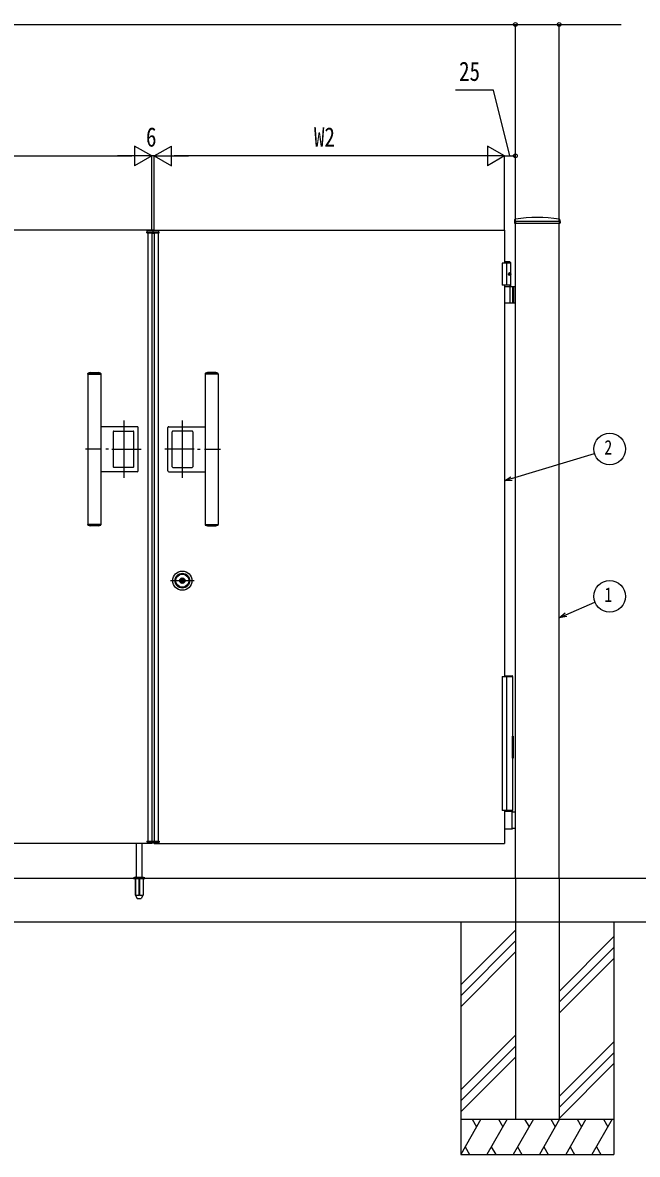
# Model space of a CAD drawing. Units: millimetres, scale not verified. Extents: x -4205 to 4205, y -2970 to 2970.
# Drawn here: x -132 to 1273, y -983 to 1601 of the extents above; entities that cross this region are included whole.
import ezdxf
from ezdxf.enums import TextEntityAlignment as Align

# ---------------------------------------------------------------- set-up
doc = ezdxf.new("R2010")
doc.units = ezdxf.units.MM
doc.header["$LTSCALE"] = 12
for name, color, linetype in [('0-3_YKK_12', 2, 'Continuous'), ('0-4_YKK_A1', 4, 'Continuous'), ('0-5_YKK_D', 6, 'Continuous')]:
    doc.layers.add(name, color=color, linetype=linetype)
doc.styles.add('ＭＳ ゴシック', font='')
doc.styles.get('ＭＳ ゴシック').set_extended_font_data('MS Gothic')

msp = doc.modelspace()

# ---------------------------------------------------------------- linework, layer by layer
at = {"layer": '0-3_YKK_12'}
msp.add_line((166.02, 1119), (166.02, 1129), dxfattribs=at)
at = {"layer": '0-4_YKK_A1'}
for p, q in [((992.27, 1150.69), (991.92, 1144.03)), ((992.42, 1143.5), (1095.62, 1143.5)), ((994.02, -353), (994.02, 1143.5)), ((1094.02, 1147), (1094.02, 1143.5)), ((1094.02, -353), (1094.02, 1143.5)), ((1095.77, 1150.69), (1096.12, 1144.03)), ((152.12, 1121.5), (152.33, 1125.55)), ((152.12, 1121.5), (179.92, 1121.5)), ((178.71, 1126.5), (153.33, 1126.5)), ((154.02, 1123.5), (178.02, 1123.5)), ((154.02, 1123.5), (154.02, 1121.5)), ((154.02, 1121.5), (154.02, -267.5)), ((163.02, 1126.5), (163.02, 1127)), ((163.02, 1121.5), (163.02, -267.5)), ((169.02, 1126.5), (169.02, 1127)), ((169.02, 1121.5), (169.02, -267.5)), ((178.02, 1123.5), (178.02, 1121.5)), ((178.02, 1121.5), (178.02, -267.5)), ((179.92, 1121.5), (179.71, 1125.55)), ((981.52, 1055), (969.02, 1055)), ((983.52, 1053), (969.02, 1053)), ((974.02, 1052), (974.02, 1002)), ((981.52, 1055), (983.52, 1053)), ((983.52, 999), (983.52, 1053)), ((981.21, 1027.42), (981.8, 1027.42)), ((981.21, 1026.58), (981.8, 1026.58)), ((982.22, 1029.1), (982.82, 1029.1)), ((982.22, 1024.9), (982.82, 1024.9)), ((983.52, 1002), (964.02, 1002)), ((969.02, 1002), (969.02, 108)), ((969.02, 999), (994.02, 999)), ((981.83, 962.5), (981.83, 997.5)), ((987.52, 999), (987.52, 961)), ((990.02, 999), (990.02, 961)), ((994.02, 961), (969.02, 961)), ((22.27, 802), (41.77, 802)), ((309.77, 802), (290.27, 802)), ((17.02, 798.5), (17.02, 455.5)), ((17.02, 798.5), (19.02, 798.5)), ((17.32, 798.5), (17.32, 799.87)), ((45.74, 800.31), (18.3, 800.31)), ((19.02, 798.5), (47.02, 798.5)), ((46.72, 799.87), (46.72, 798.5)), ((47.02, 798.5), (47.02, 455.5)), ((285.02, 798.5), (285.02, 455.5)), ((313.02, 798.5), (285.02, 798.5)), ((285.32, 799.87), (285.32, 798.5)), ((286.3, 800.31), (313.74, 800.31)), ((315.02, 798.5), (313.02, 798.5)), ((314.72, 798.5), (314.72, 799.87)), ((315.02, 798.5), (315.02, 455.5)), ((130.02, 678.5), (47.02, 678.5)), ((99.02, 692.46), (99.02, 561.66)), ((132.02, 577.5), (132.02, 676.5)), ((200.02, 577.5), (200.02, 676.5)), ((202.02, 678.5), (285.02, 678.5)), ((233.02, 692.46), (233.02, 561.66)), ((75.02, 667), (75.02, 587)), ((76.52, 668.5), (120.52, 668.5)), ((122.02, 587), (122.02, 667)), ((210.02, 587), (210.02, 667)), ((255.52, 668.5), (211.52, 668.5)), ((257.02, 667), (257.02, 587)), ((48.48, 627), (11.52, 627)), ((63.99, 627), (58.25, 627)), ((72.3, 627), (139.13, 627)), ((259.74, 627), (192.91, 627)), ((268.05, 627), (273.79, 627)), ((283.56, 627), (320.52, 627)), ((130.02, 575.5), (47.02, 575.5)), ((120.52, 585.5), (76.52, 585.5)), ((202.02, 575.5), (285.02, 575.5)), ((211.52, 585.5), (255.52, 585.5)), ((47.02, 455.5), (17.02, 455.5)), ((17.32, 454.13), (17.32, 455.5)), ((18.3, 453.69), (45.74, 453.69)), ((41.77, 452), (22.27, 452)), ((46.72, 455.5), (46.72, 454.13)), ((285.02, 455.5), (315.02, 455.5)), ((285.32, 455.5), (285.32, 454.13)), ((313.74, 453.69), (286.3, 453.69)), ((290.27, 452), (309.77, 452)), ((314.72, 454.13), (314.72, 455.5)), ((260.02, 327), (206.02, 327)), ((228.86, 326.06), (228.86, 327.94)), ((229.16, 328.24), (229.81, 328.24)), ((229.16, 325.76), (229.81, 325.76)), ((229.92, 328.28), (230.11, 328.4)), ((229.92, 325.72), (230.11, 325.6)), ((230.11, 328.4), (231.17, 328.41)), ((230.11, 325.6), (231.17, 325.59)), ((231.17, 328.41), (231.33, 327.83)), ((231.17, 325.59), (231.27, 325.96)), ((231.42, 325.96), (231.27, 325.96)), ((231.52, 327.68), (231.71, 327.68)), ((231.98, 326.87), (231.7, 326.15)), ((231.98, 328.03), (231.9, 327.81)), ((231.98, 328.03), (233.13, 328.03)), ((232.12, 326.96), (232.35, 326.96)), ((232.5, 326.84), (232.61, 326.21)), ((234.06, 325.96), (232.91, 325.96)), ((233.54, 327.16), (233.43, 327.79)), ((233.92, 327.04), (233.69, 327.04)), ((234.06, 327.13), (234.34, 327.85)), ((234.06, 325.96), (234.14, 326.19)), ((234.52, 326.32), (234.33, 326.32)), ((234.62, 328.03), (234.77, 328.03)), ((234.86, 325.59), (234.71, 326.17)), ((234.86, 328.41), (234.77, 328.03)), ((235.93, 328.4), (234.86, 328.41)), ((235.93, 325.6), (234.86, 325.59)), ((236.12, 328.28), (235.93, 328.4)), ((236.12, 325.72), (235.93, 325.6)), ((236.88, 328.24), (236.23, 328.24)), ((236.88, 325.76), (236.23, 325.76)), ((237.18, 326.06), (237.18, 327.94)), ((964.02, 108), (964.02, -198)), ((964.02, 108), (988.02, 108)), ((969.02, 110), (986.77, 110)), ((974.02, 108), (974.02, -198)), ((987.77, 108), (987.77, 109)), ((988.02, -28), (988.02, 108)), ((989.02, -28), (987.05, -28)), ((987.05, -28), (987.05, -78)), ((989.02, -28), (989.02, -78)), ((989.02, -78), (987.05, -78)), ((988.02, -198), (988.02, -78)), ((988.02, -198), (964.02, -198)), ((969.02, -198), (969.02, -273)), ((986.37, -200), (969.02, -200)), ((987.02, -200), (969.02, -200)), ((985.58, -201.5), (985.58, -238.5)), ((986.66, -200.09), (986.65, -200.08)), ((987.89, -200.92), (986.66, -200.09)), ((987.02, -198), (987.02, -200)), ((988.17, -201), (994.02, -201)), ((969.02, -240), (986.37, -240)), ((986.65, -239.92), (986.66, -239.91)), ((986.66, -239.91), (987.89, -239.08)), ((994.02, -239), (988.17, -239)), ((163.02, -273), (-636.98, -273)), ((128.02, -350), (128.02, -273)), ((141.02, -350), (141.02, -273)), ((152.12, -267.5), (179.92, -267.5)), ((152.12, -267.5), (152.33, -271.55)), ((178.71, -272.5), (153.33, -272.5)), ((154.02, -269.5), (154.02, -267.5)), ((154.02, -269.5), (178.02, -269.5)), ((163.02, -272.5), (163.02, -273)), ((169.02, -272.5), (169.02, -273)), ((169.02, -273), (969.02, -273)), ((178.02, -269.5), (178.02, -267.5)), ((179.92, -267.5), (179.71, -271.55)), ((1544.02, -353), (-1536.57, -353)), ((121.52, -352.16), (121.52, -353)), ((121.52, -353), (147.52, -353)), ((121.81, -351.46), (147.23, -351.46)), ((125.52, -350), (122.18, -351.22)), ((125.27, -353), (125.27, -390.03)), ((125.52, -350), (143.52, -350)), ((125.83, -353), (125.83, -391)), ((133.52, -353), (133.52, -391)), ((135.52, -353), (135.52, -391)), ((143.21, -353), (143.21, -391)), ((143.52, -350), (146.86, -351.22)), ((143.77, -353), (143.77, -390.03)), ((147.52, -352.16), (147.52, -353)), ((994.02, -353), (994.02, -903)), ((1094.02, -353), (1094.02, -903)), ((125.27, -390.03), (130.16, -398.5)), ((125.83, -391), (133.52, -391)), ((131.03, -399), (138.01, -399)), ((133.52, -390.03), (135.52, -390.03)), ((135.52, -391), (143.21, -391)), ((143.77, -390.03), (138.88, -398.5)), ((1544.02, -453), (-1147.71, -453)), ((869.02, -453), (869.02, -983)), ((1219.02, -453), (1219.02, -983)), ((994.02, -470.79), (869.02, -595.79)), ((1219.02, -485.79), (1094.02, -610.79)), ((994.02, -495.79), (869.02, -620.79)), ((1219.02, -510.79), (1094.02, -635.79)), ((994.02, -520.79), (869.02, -645.79)), ((1219.02, -535.79), (1094.02, -660.79)), ((994.02, -710.79), (869.02, -835.79)), ((994.02, -735.79), (869.02, -860.79)), ((1219.02, -725.79), (1094.02, -850.79)), ((994.02, -760.79), (869.02, -885.79)), ((1219.02, -750.79), (1094.02, -875.79)), ((1219.02, -775.79), (1094.02, -900.79)), ((869.02, -903), (1219.02, -903)), ((915.21, -903), (869.02, -983)), ((895.21, -903), (905.21, -920.32)), ((975.21, -903), (929.02, -983)), ((955.21, -903), (965.21, -920.32)), ((1035.21, -903), (989.02, -983)), ((994.02, -903), (1094.02, -903)), ((1015.21, -903), (1025.21, -920.32)), ((1095.21, -903), (1049.02, -983)), ((1075.21, -903), (1085.21, -920.32)), ((1155.21, -903), (1109.02, -983)), ((1135.21, -903), (1145.21, -920.32)), ((1215.21, -903), (1169.02, -983)), ((1195.21, -903), (1205.21, -920.32)), ((879.02, -965.68), (889.02, -983)), ((939.02, -965.68), (949.02, -983)), ((999.02, -965.68), (1009.02, -983)), ((1059.02, -965.68), (1069.02, -983)), ((1119.02, -965.68), (1129.02, -983)), ((1179.02, -965.68), (1189.02, -983)), ((869.02, -983), (1219.02, -983))]:
    msp.add_line(p, q, dxfattribs=at)
for points in [[(1094.02, 1147), (994.02, 1147), (994.02, 1143.5)], [(163.02, 1127), (-636.98, 1127), (-636.98, 1052)], [(169.02, 1127), (969.02, 1127), (969.02, 1052)], [(983.52, 1052), (964.02, 1052), (964.02, 1002)], [(981.8, 1027.42), (981.91, 1027.44), (982.02, 1027.48), (982.12, 1027.56), (982.21, 1027.67), (982.28, 1027.79), (982.32, 1027.94), (982.34, 1028.1), (982.34, 1028.26)], [(982.34, 1025.74), (982.34, 1025.9), (982.32, 1026.06), (982.28, 1026.21), (982.21, 1026.33), (982.12, 1026.44), (982.02, 1026.52), (981.91, 1026.56), (981.8, 1026.58)], [(982.93, 1028.26), (982.96, 1028.1), (983, 1027.94), (983.07, 1027.79), (983.15, 1027.67), (983.25, 1027.56), (983.31, 1027.51)], [(983.31, 1026.49), (983.25, 1026.44), (983.15, 1026.33), (983.07, 1026.21), (983, 1026.06), (982.96, 1025.9), (982.93, 1025.74)]]:
    msp.add_lwpolyline(points, dxfattribs=at)
for radius in [22, 17, 15, 6.35, 5.6, 4.3]:
    msp.add_circle((233.02, 327), radius, dxfattribs=at)
for centre, radius, start, end in [((992.42, 1144), 0.5, 177, 270), ((994.27, 1150.58), 2, 99.00123, 177), ((1044.02, 836.5), 320, 80.99877, 99.00123), ((1093.77, 1150.58), 2, 3, 80.99877), ((1095.62, 1144), 0.5, 270, 3), ((153.33, 1125.5), 1, 90, 177), ((178.71, 1125.5), 1, 3, 90), ((980.33, 997.5), 1.5, 0, 90), ((980.33, 962.5), 1.5, 270, 0), ((32.02, 763.22), 40, 104.21682, 110.76843), ((22.27, 801.7), 0.3, 90, 104.21682), ((22.27, 801.7), 0.3, 61.29529, 90), ((32.02, 819.51), 20, 241.29529, 250.4307), ((32.02, 763.22), 38, 80.0794, 99.9206), ((32.02, 819.51), 20, 289.5693, 298.70471), ((41.77, 801.7), 0.3, 90, 118.70471), ((41.77, 801.7), 0.3, 75.78318, 90), ((32.02, 763.22), 40, 69.23157, 75.78318), ((300.02, 763.22), 40, 104.21682, 110.76843), ((290.27, 801.7), 0.3, 90, 104.21682), ((290.27, 801.7), 0.3, 61.29529, 90), ((300.02, 819.51), 20, 241.29529, 250.4307), ((300.02, 763.22), 38, 80.0794, 99.9206), ((300.02, 819.51), 20, 289.5693, 298.70471), ((309.77, 801.7), 0.3, 90, 118.70471), ((309.77, 801.7), 0.3, 75.78318, 90), ((300.02, 763.22), 40, 69.23157, 75.78318), ((18.12, 799.87), 0.8, 110.76843, 180), ((25.42, 800.94), 0.3, 250.4307, 279.9206), ((38.62, 800.94), 0.3, 260.0794, 289.5693), ((45.92, 799.87), 0.8, 0, 69.23157), ((286.12, 799.87), 0.8, 110.76843, 180), ((293.42, 800.94), 0.3, 250.4307, 279.9206), ((306.62, 800.94), 0.3, 260.0794, 289.5693), ((313.92, 799.87), 0.8, 0, 69.23157), ((130.02, 676.5), 2, 0, 90), ((202.02, 676.5), 2, 90, 180), ((76.52, 667), 1.5, 90, 180), ((76.52, 667), 1.5, 90, 180), ((120.52, 667), 1.5, 0, 90), ((120.52, 667), 1.5, 0, 90), ((211.52, 667), 1.5, 90, 180), ((211.52, 667), 1.5, 90, 180), ((255.52, 667), 1.5, 0, 90), ((255.52, 667), 1.5, 0, 90), ((76.52, 587), 1.5, 180, 270), ((76.52, 587), 1.5, 180, 270), ((120.52, 587), 1.5, 270, 0), ((120.52, 587), 1.5, 270, 0), ((130.02, 577.5), 2, 270, 0), ((202.02, 577.5), 2, 180, 270), ((211.52, 587), 1.5, 180, 270), ((211.52, 587), 1.5, 180, 270), ((255.52, 587), 1.5, 270, 0), ((255.52, 587), 1.5, 270, 0), ((18.12, 454.13), 0.8, 180, 249.23157), ((32.02, 490.78), 40, 249.23157, 255.78318), ((22.27, 452.3), 0.3, 255.78318, 270), ((22.27, 452.3), 0.3, 270, 298.70471), ((32.02, 434.49), 20, 109.5693, 118.70471), ((25.42, 453.06), 0.3, 80.0794, 109.5693), ((32.02, 490.78), 38, 260.0794, 279.9206), ((38.62, 453.06), 0.3, 70.4307, 99.9206), ((32.02, 434.49), 20, 61.29529, 70.4307), ((41.77, 452.3), 0.3, 241.29529, 270), ((41.77, 452.3), 0.3, 270, 284.21682), ((32.02, 490.78), 40, 284.21682, 290.76843), ((45.92, 454.13), 0.8, 290.76843, 0), ((286.12, 454.13), 0.8, 180, 249.23157), ((300.02, 490.78), 40, 249.23157, 255.78318), ((290.27, 452.3), 0.3, 255.78318, 270), ((290.27, 452.3), 0.3, 270, 298.70471), ((300.02, 434.49), 20, 109.5693, 118.70471), ((293.42, 453.06), 0.3, 80.0794, 109.5693), ((300.02, 490.78), 38, 260.0794, 279.9206), ((306.62, 453.06), 0.3, 70.4307, 99.9206), ((300.02, 434.49), 20, 61.29529, 70.4307), ((309.77, 452.3), 0.3, 241.29529, 270), ((309.77, 452.3), 0.3, 270, 284.21682), ((300.02, 490.78), 40, 284.21682, 290.76843), ((313.92, 454.13), 0.8, 290.76843, 0), ((229.16, 327.94), 0.3, 90, 180), ((229.16, 326.06), 0.3, 180, 270), ((229.81, 328.44), 0.2, 270, 305), ((229.81, 325.56), 0.2, 55, 90), ((231.52, 327.88), 0.2, 195, 270), ((231.42, 326.26), 0.3, 270, 338), ((231.71, 327.88), 0.2, 270, 340), ((232.12, 326.81), 0.15, 90, 158), ((232.35, 326.81), 0.15, 10, 90), ((232.91, 326.26), 0.3, 190, 270), ((233.13, 327.73), 0.3, 10, 90), ((233.69, 327.19), 0.15, 190, 270), ((233.92, 327.19), 0.15, 270, 338), ((234.33, 326.12), 0.2, 90, 160), ((234.62, 327.73), 0.3, 90, 158), ((234.52, 326.12), 0.2, 15, 90), ((236.23, 328.44), 0.2, 235, 270), ((236.23, 325.56), 0.2, 90, 125), ((236.88, 327.94), 0.3, 0, 90), ((236.88, 326.06), 0.3, 270, 0), ((986.77, 109), 1, 0, 90), ((986.37, -200.5), 0.5, 56.30993, 90), ((988.17, -200.5), 0.5, 236.30993, 270.00001), ((986.37, -239.5), 0.5, 270, 303.69007), ((988.17, -239.5), 0.5, 89.99999, 123.69007), ((153.33, -271.5), 1, 183, 270), ((178.71, -271.5), 1, 270, 357), ((122.52, -352.16), 1, 110, 180), ((146.52, -352.16), 1, 0, 70), ((131.03, -398), 1, 210, 270), ((138.01, -398), 1, 270, 330)]:
    msp.add_arc(centre, radius, start, end, dxfattribs=at)
msp.add_ellipse((980.86, 1027), major_axis=(0, -3.5), ratio=0.707107, dxfattribs=at)
for centre, start_param, end_param in [((974.85, 1027), 4.6657054, 4.7590726), ((976.04, 1027), 4.8528504, 4.9478932), ((976.04, 1027), 4.4768847, 4.5719276), ((976.63, 1027), 4.8528504, 4.9478932), ((976.63, 1027), 4.4768847, 4.5719276)]:
    msp.add_ellipse(centre, major_axis=(0, 9), ratio=0.707107, start_param=start_param, end_param=end_param, dxfattribs=at)
at = {"layer": '0-5_YKK_D'}
for p, q in [((-661.98, 1597), (994.02, 1597)), ((994.02, 1148), (994.02, 1598)), ((994.02, 1148), (994.02, 1598)), ((1094.02, 1148), (1094.02, 1598)), ((163.02, 1297), (124.05, 1319.5)), ((124.05, 1319.5), (124.05, 1274.5)), ((169.02, 1297), (207.99, 1319.5)), ((207.99, 1274.5), (207.99, 1319.5)), ((969.02, 1297), (930.05, 1319.5)), ((930.05, 1319.5), (930.05, 1274.5)), ((-591.98, 1297), (118.02, 1297)), ((163.02, 1297), (85.08, 1297)), ((163.02, 1297), (124.05, 1274.5)), ((163.02, 1297), (146.02, 1297)), ((163.02, 1128), (163.02, 1298)), ((163.02, 1128), (163.02, 1298)), ((169.02, 1297), (163.02, 1297)), ((169.02, 1128), (169.02, 1298)), ((169.02, 1128), (169.02, 1298)), ((169.02, 1297), (186.02, 1297)), ((169.02, 1297), (207.99, 1274.5)), ((169.02, 1297), (246.96, 1297)), ((924.02, 1297), (214.02, 1297)), ((969.02, 1297), (891.08, 1297)), ((969.02, 1297), (930.05, 1274.5)), ((969.02, 1128), (969.02, 1298)), ((969.02, 1128), (969.02, 1298)), ((969.02, 1297), (994.02, 1297)), ((994.02, 1148), (994.02, 1298))]:
    msp.add_line(p, q, dxfattribs=at)
for points in [[(994.02, 1597), (1094.02, 1597), (1235.82, 1597)], [(981.52, 1297), (943.79, 1447), (857.39, 1447)], [(969.02, 555), (985.29, 559.93), (1174.91, 617.35)], [(986.61, 555.57), (969.02, 555), (983.97, 564.29)], [(1094.02, 242.36), (1109.59, 249.19), (1175.81, 278.25)], [(1111.42, 245.02), (1094.02, 242.36), (1107.76, 253.36)]]:
    msp.add_lwpolyline(points, dxfattribs=at)
for centre, radius in [((994.02, 1597), 4.25), ((994.02, 1597), 4.25), ((1094.02, 1597), 4.25), ((994.02, 1297), 4.25), ((1209.39, 627.7), 36), ((1209.39, 291.23), 36)]:
    msp.add_circle(centre, radius, dxfattribs=at)

# ---------------------------------------------------------------- texts
at = {"layer": '0-5_YKK_D', "style": 'ＭＳ ゴシック', "width": 0.8}
for s, height, p in [('25', 43.99, (865.39, 1455)), ('6', 43.99, (150.02, 1305)), ('W2', 43.99, (533.82, 1305)), ('2', 32.99, (1197.39, 605.2)), ('1', 32.99, (1197.39, 268.73))]:
    msp.add_text(s, height=height, dxfattribs=at).set_placement(p, align=Align.BOTTOM_LEFT)

doc.saveas('drawing.dxf')
